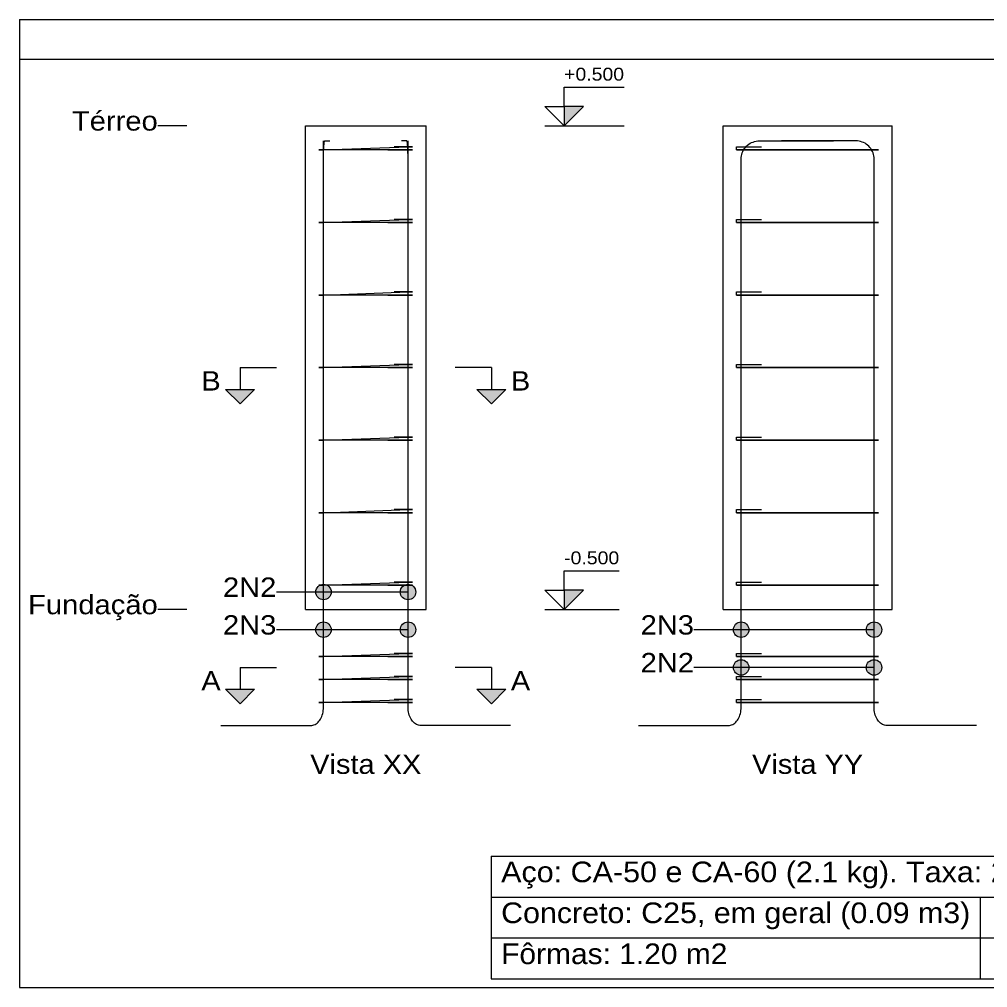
# Model space of a CAD drawing. Header units: inches. Extents: x -37 to 842, y -205 to 94.
# Drawn here: x 662.301 to 664.303, y 79.497 to 81.499 of the extents above; entities that cross this region are included whole.
import ezdxf
from ezdxf.enums import TextEntityAlignment as Align

# ---------------------------------------------------------------- set-up
doc = ezdxf.new("R2010")
doc.units = ezdxf.units.IN
doc.header["$MEASUREMENT"] = 0
for name, color, linetype, lineweight in [('ARM_LONGITUDINAL_Ø12_5', 202, 'Continuous', 9), ('ARM_TRANSVERSAL_Ø6_3', 202, 'Continuous', 9), ('CORTE_COTAS_DAS_PLANTAS', 151, 'Continuous', 9), ('CORTE_LINHAS_DA_TABELA_DE_DADOS_DOS_PILARES', 1, 'Continuous', 9), ('CORTE_LINHAS_DA_TABELA_DE_DETALHE', 7, 'Continuous', 9), ('CORTE_NOMES_DAS_PLANTAS', 106, 'Continuous', 9), ('CORTE_PILAR_DE_CONCRETO', 2, 'Continuous', 9), ('CORTE_PISOS', 8, 'Continuous', 9), ('CORTE_SEGMENTOS_DE_CORTE_DE_SECOES', 12, 'Continuous', 9), ('CORTE_TEXTO_DAS_ELEVACOES_DOS_PILARES', 133, 'Continuous', 9), ('CORTE_TEXTOS_DA_TABELA_DE_DADOS_DOS_PILARES', 1, 'Continuous', 9), ('PILCP_ARM_LONG_LINHAS_DAS_ETIQUETAS_DAS_POSICOES_DE_ARMADURA_LONGITUDINAL', 106, 'Continuous', 9), ('PILCP_ARM_LONG_REFERENCIA', 106, 'Continuous', 9)]:
    doc.layers.add(name, color=color, linetype=linetype, lineweight=lineweight)
doc.styles.add('CYPETXT', font='arial.ttf', dxfattribs={"height": 0.2})

msp = doc.modelspace()

# ---------------------------------------------------------------- hatches: boundary and pattern name
at = {"layer": 'CORTE_COTAS_DAS_PLANTAS'}
for points in [[(663.4274, 81.2788), (663.4674, 81.3188), (663.4274, 81.3188)], [(663.4274, 80.2788), (663.4674, 80.3188), (663.4274, 80.3188)]]:
    msp.add_hatch(color=256, dxfattribs=at).paths.add_polyline_path(points)
at = {"layer": 'CORTE_SEGMENTOS_DE_CORTE_DE_SECOES'}
for points in [[(662.7273, 80.7338), (662.7873, 80.7338), (662.7573, 80.7038)], [(662.7273, 80.7338), (662.7873, 80.7338), (662.7573, 80.7038)], [(663.2472, 80.7338), (663.3072, 80.7338), (663.2772, 80.7038)], [(663.2472, 80.7338), (663.3072, 80.7338), (663.2772, 80.7038)], [(662.7273, 80.1138), (662.7873, 80.1138), (662.7573, 80.0838)], [(662.7273, 80.1138), (662.7873, 80.1138), (662.7573, 80.0838)], [(663.2472, 80.1138), (663.3072, 80.1138), (663.2772, 80.0838)], [(663.2472, 80.1138), (663.3072, 80.1138), (663.2772, 80.0838)]]:
    msp.add_hatch(color=256, dxfattribs=at).paths.add_polyline_path(points)
at = {"layer": 'PILCP_ARM_LONG_LINHAS_DAS_ETIQUETAS_DAS_POSICOES_DE_ARMADURA_LONGITUDINAL'}
h = msp.add_hatch(color=256, dxfattribs=at)
edge = h.paths.add_edge_path()
edge.add_arc((662.9298, 80.3148), 0.016, 0, 360)
h = msp.add_hatch(color=256, dxfattribs=at)
edge = h.paths.add_edge_path()
edge.add_arc((663.1047, 80.3148), 0.016, 0, 360)
h = msp.add_hatch(color=256, dxfattribs=at)
edge = h.paths.add_edge_path()
edge.add_arc((662.9298, 80.2368), 0.016, 0, 360)
h = msp.add_hatch(color=256, dxfattribs=at)
edge = h.paths.add_edge_path()
edge.add_arc((663.1047, 80.2368), 0.016, 0, 360)
h = msp.add_hatch(color=256, dxfattribs=at)
edge = h.paths.add_edge_path()
edge.add_arc((663.7935, 80.2368), 0.016, 0, 360)
h = msp.add_hatch(color=256, dxfattribs=at)
edge = h.paths.add_edge_path()
edge.add_arc((664.0684, 80.2368), 0.016, 0, 360)
h = msp.add_hatch(color=256, dxfattribs=at)
edge = h.paths.add_edge_path()
edge.add_arc((663.7935, 80.1588), 0.016, 0, 360)
h = msp.add_hatch(color=256, dxfattribs=at)
edge = h.paths.add_edge_path()
edge.add_arc((664.0684, 80.1588), 0.016, 0, 360)

# ---------------------------------------------------------------- linework, layer by layer
at = {"layer": 'ARM_LONGITUDINAL_Ø12_5'}
for points in [[(662.7177, 80.0388), (662.9033, 80.0388), (662.9056, 80.039), (662.9079, 80.0394), (662.9101, 80.0401), (662.9124, 80.0411), (662.9145, 80.0423), (662.9165, 80.0438), (662.9185, 80.0456), (662.9203, 80.0476), (662.922, 80.0498), (662.9236, 80.0522), (662.925, 80.0548), (662.9262, 80.0576), (662.9273, 80.0605), (662.9282, 80.0635), (662.9289, 80.0666), (662.9294, 80.0698), (662.9297, 80.073), (662.9298, 80.0763), (662.9298, 81.21), (662.9298, 81.2133), (662.9298, 81.2165), (662.9298, 81.2197), (662.9298, 81.2228), (662.9298, 81.2259), (662.9298, 81.2288), (662.9298, 81.2315), (662.9298, 81.2341), (662.9298, 81.2365), (662.9298, 81.2387), (662.9298, 81.2407), (662.9298, 81.2425), (662.9298, 81.244), (662.9298, 81.2452), (662.9298, 81.2462), (662.9298, 81.2469), (662.9298, 81.2474), (662.9298, 81.2475)], [(662.7177, 80.0388), (662.9033, 80.0388), (662.9056, 80.039), (662.9079, 80.0394), (662.9101, 80.0401), (662.9124, 80.0411), (662.9145, 80.0423), (662.9165, 80.0438), (662.9185, 80.0456), (662.9203, 80.0476), (662.922, 80.0498), (662.9236, 80.0522), (662.925, 80.0548), (662.9262, 80.0576), (662.9273, 80.0605), (662.9282, 80.0635), (662.9289, 80.0666), (662.9294, 80.0698), (662.9297, 80.073), (662.9298, 80.0763), (662.9298, 81.21), (662.9298, 81.2133), (662.9298, 81.2165), (662.9299, 81.2197), (662.93, 81.2228), (662.93, 81.2259), (662.9301, 81.2288), (662.9303, 81.2315), (662.9304, 81.2341), (662.9306, 81.2365), (662.9307, 81.2387), (662.9309, 81.2407), (662.9311, 81.2425), (662.9313, 81.244), (662.9315, 81.2452), (662.9317, 81.2462), (662.932, 81.2469), (662.9322, 81.2474), (662.9324, 81.2475), (662.9431, 81.2475)], [(663.3168, 80.0388), (663.1312, 80.0388), (663.1289, 80.039), (663.1266, 80.0394), (663.1243, 80.0401), (663.1221, 80.0411), (663.12, 80.0423), (663.1179, 80.0438), (663.116, 80.0456), (663.1142, 80.0476), (663.1125, 80.0498), (663.1109, 80.0522), (663.1095, 80.0548), (663.1082, 80.0576), (663.1072, 80.0605), (663.1063, 80.0635), (663.1056, 80.0666), (663.1051, 80.0698), (663.1048, 80.073), (663.1047, 80.0763), (663.1047, 81.21), (663.1047, 81.2133), (663.1047, 81.2165), (663.1046, 81.2197), (663.1045, 81.2228), (663.1044, 81.2259), (663.1043, 81.2288), (663.1042, 81.2315), (663.1041, 81.2341), (663.1039, 81.2365), (663.1038, 81.2387), (663.1036, 81.2407), (663.1034, 81.2425), (663.1032, 81.244), (663.103, 81.2452), (663.1028, 81.2462), (663.1025, 81.2469), (663.1023, 81.2474), (663.1021, 81.2475), (663.0913, 81.2475)], [(663.3168, 80.0388), (663.1312, 80.0388), (663.1289, 80.039), (663.1266, 80.0394), (663.1243, 80.0401), (663.1221, 80.0411), (663.12, 80.0423), (663.1179, 80.0438), (663.116, 80.0456), (663.1142, 80.0476), (663.1125, 80.0498), (663.1109, 80.0522), (663.1095, 80.0548), (663.1082, 80.0576), (663.1072, 80.0605), (663.1063, 80.0635), (663.1056, 80.0666), (663.1051, 80.0698), (663.1048, 80.073), (663.1047, 80.0763), (663.1047, 81.21), (663.1047, 81.2133), (663.1047, 81.2165), (663.1047, 81.2197), (663.1047, 81.2228), (663.1047, 81.2259), (663.1047, 81.2288), (663.1047, 81.2315), (663.1047, 81.2341), (663.1047, 81.2365), (663.1047, 81.2387), (663.1047, 81.2407), (663.1047, 81.2425), (663.1047, 81.244), (663.1047, 81.2452), (663.1047, 81.2462), (663.1047, 81.2469), (663.1047, 81.2474), (663.1047, 81.2475)], [(663.5814, 80.0388), (663.767, 80.0388), (663.7693, 80.039), (663.7716, 80.0394), (663.7739, 80.0401), (663.7761, 80.0411), (663.7782, 80.0423), (663.7803, 80.0438), (663.7822, 80.0456), (663.7841, 80.0476), (663.7858, 80.0498), (663.7873, 80.0522), (663.7887, 80.0548), (663.79, 80.0576), (663.7911, 80.0605), (663.7919, 80.0635), (663.7926, 80.0666), (663.7931, 80.0698), (663.7934, 80.073), (663.7935, 80.0763), (663.7935, 81.21), (663.7937, 81.2133), (663.7941, 81.2165), (663.7948, 81.2197), (663.7958, 81.2228), (663.797, 81.2259), (663.7985, 81.2288), (663.8003, 81.2315), (663.8023, 81.2341), (663.8045, 81.2365), (663.8069, 81.2387), (663.8095, 81.2407), (663.8122, 81.2425), (663.8151, 81.244), (663.8182, 81.2452), (663.8213, 81.2462), (663.8244, 81.2469), (663.8277, 81.2474), (663.8309, 81.2475), (663.9843, 81.2475)], [(663.5814, 80.0388), (663.767, 80.0388), (663.7693, 80.039), (663.7716, 80.0394), (663.7739, 80.0401), (663.7761, 80.0411), (663.7782, 80.0423), (663.7803, 80.0438), (663.7822, 80.0456), (663.7841, 80.0476), (663.7858, 80.0498), (663.7873, 80.0522), (663.7887, 80.0548), (663.79, 80.0576), (663.7911, 80.0605), (663.7919, 80.0635), (663.7926, 80.0666), (663.7931, 80.0698), (663.7934, 80.073), (663.7935, 80.0763), (663.7935, 81.21), (663.7937, 81.2133), (663.7941, 81.2165), (663.7948, 81.2197), (663.7958, 81.2228), (663.797, 81.2259), (663.7985, 81.2288), (663.8003, 81.2315), (663.8023, 81.2341), (663.8045, 81.2365), (663.8069, 81.2387), (663.8095, 81.2407), (663.8122, 81.2425), (663.8151, 81.244), (663.8182, 81.2452), (663.8213, 81.2462), (663.8244, 81.2469), (663.8277, 81.2474), (663.8309, 81.2475), (663.9843, 81.2475)], [(664.2805, 80.0388), (664.0949, 80.0388), (664.0926, 80.039), (664.0903, 80.0394), (664.0881, 80.0401), (664.0859, 80.0411), (664.0837, 80.0423), (664.0817, 80.0438), (664.0797, 80.0456), (664.0779, 80.0476), (664.0762, 80.0498), (664.0746, 80.0522), (664.0732, 80.0548), (664.072, 80.0576), (664.0709, 80.0605), (664.07, 80.0635), (664.0693, 80.0666), (664.0688, 80.0698), (664.0685, 80.073), (664.0684, 80.0763), (664.0684, 81.21), (664.0683, 81.2133), (664.0679, 81.2165), (664.0671, 81.2197), (664.0662, 81.2228), (664.0649, 81.2259), (664.0634, 81.2288), (664.0616, 81.2315), (664.0597, 81.2341), (664.0574, 81.2365), (664.055, 81.2387), (664.0524, 81.2407), (664.0497, 81.2425), (664.0468, 81.244), (664.0438, 81.2452), (664.0406, 81.2462), (664.0374, 81.2469), (664.0342, 81.2474), (664.0309, 81.2475), (663.8772, 81.2475)], [(664.2805, 80.0388), (664.0949, 80.0388), (664.0926, 80.039), (664.0903, 80.0394), (664.0881, 80.0401), (664.0859, 80.0411), (664.0837, 80.0423), (664.0817, 80.0438), (664.0797, 80.0456), (664.0779, 80.0476), (664.0762, 80.0498), (664.0746, 80.0522), (664.0732, 80.0548), (664.072, 80.0576), (664.0709, 80.0605), (664.07, 80.0635), (664.0693, 80.0666), (664.0688, 80.0698), (664.0685, 80.073), (664.0684, 80.0763), (664.0684, 81.21), (664.0683, 81.2133), (664.0679, 81.2165), (664.0671, 81.2197), (664.0662, 81.2228), (664.0649, 81.2259), (664.0634, 81.2288), (664.0616, 81.2315), (664.0597, 81.2341), (664.0574, 81.2365), (664.055, 81.2387), (664.0524, 81.2407), (664.0497, 81.2425), (664.0468, 81.244), (664.0438, 81.2452), (664.0406, 81.2462), (664.0374, 81.2469), (664.0342, 81.2474), (664.0309, 81.2475), (663.8772, 81.2475)]]:
    msp.add_lwpolyline(points, dxfattribs=at)
at = {"layer": 'ARM_TRANSVERSAL_Ø6_3'}
for points in [[(663.0627, 81.2288), (663.098, 81.2288), (663.0995, 81.2288), (663.1011, 81.2288), (663.1029, 81.2288), (663.1047, 81.2288), (663.1065, 81.2288), (663.1083, 81.2288), (663.1099, 81.2288), (663.1113, 81.2288), (663.1125, 81.2288), (663.1134, 81.2288), (663.1139, 81.2288), (663.1141, 81.2288), (663.1134, 81.2288), (663.1113, 81.2288), (663.1083, 81.2288), (663.1047, 81.2288), (662.9298, 81.2288), (662.9262, 81.2288), (662.9232, 81.2288), (662.9211, 81.2288), (662.9204, 81.2288), (662.9211, 81.2288), (662.9232, 81.2288), (662.9262, 81.2288), (662.9298, 81.2288), (663.1047, 81.2351), (663.1065, 81.2351), (663.1083, 81.2351), (663.1099, 81.2351), (663.1113, 81.2351), (663.1125, 81.2351), (663.1134, 81.2351), (663.1139, 81.2351), (663.1141, 81.2351), (663.1139, 81.2351), (663.1134, 81.2351), (663.1125, 81.2351), (663.1113, 81.2351), (663.076, 81.2351)], [(663.8222, 81.2288), (663.7869, 81.2288), (663.7857, 81.2288), (663.7849, 81.2288), (663.7843, 81.2288), (663.7841, 81.2288), (663.7843, 81.2288), (663.7849, 81.2288), (663.7857, 81.2288), (663.7869, 81.2288), (663.7883, 81.2288), (663.7899, 81.2288), (663.7917, 81.2288), (663.7935, 81.2288), (664.0684, 81.2288), (664.072, 81.2288), (664.0751, 81.2288), (664.0771, 81.2288), (664.0778, 81.2288), (664.0771, 81.2288), (664.0751, 81.2288), (664.072, 81.2288), (664.0684, 81.2288), (663.7935, 81.2288), (663.7899, 81.2288), (663.7869, 81.2288), (663.7849, 81.2288), (663.7841, 81.2288), (663.7841, 81.2351), (663.7843, 81.2351), (663.7849, 81.2351), (663.7857, 81.2351), (663.7869, 81.2351), (663.7883, 81.2351), (663.7899, 81.2351), (663.7917, 81.2351), (663.7935, 81.2351), (663.7954, 81.2351), (663.7971, 81.2351), (663.7988, 81.2351), (663.8002, 81.2351), (663.8355, 81.2351)], [(663.0627, 81.0788), (663.098, 81.0788), (663.0995, 81.0788), (663.1011, 81.0788), (663.1029, 81.0788), (663.1047, 81.0788), (663.1065, 81.0788), (663.1083, 81.0788), (663.1099, 81.0788), (663.1113, 81.0788), (663.1125, 81.0788), (663.1134, 81.0788), (663.1139, 81.0788), (663.1141, 81.0788), (663.1134, 81.0788), (663.1113, 81.0788), (663.1083, 81.0788), (663.1047, 81.0788), (662.9298, 81.0788), (662.9262, 81.0788), (662.9232, 81.0788), (662.9211, 81.0788), (662.9204, 81.0788), (662.9211, 81.0788), (662.9232, 81.0788), (662.9262, 81.0788), (662.9298, 81.0788), (663.1047, 81.0851), (663.1065, 81.0851), (663.1083, 81.0851), (663.1099, 81.0851), (663.1113, 81.0851), (663.1125, 81.0851), (663.1134, 81.0851), (663.1139, 81.0851), (663.1141, 81.0851), (663.1139, 81.0851), (663.1134, 81.0851), (663.1125, 81.0851), (663.1113, 81.0851), (663.076, 81.0851)], [(663.8222, 81.0788), (663.7869, 81.0788), (663.7857, 81.0788), (663.7849, 81.0788), (663.7843, 81.0788), (663.7841, 81.0788), (663.7843, 81.0788), (663.7849, 81.0788), (663.7857, 81.0788), (663.7869, 81.0788), (663.7883, 81.0788), (663.7899, 81.0788), (663.7917, 81.0788), (663.7935, 81.0788), (664.0684, 81.0788), (664.072, 81.0788), (664.0751, 81.0788), (664.0771, 81.0788), (664.0778, 81.0788), (664.0771, 81.0788), (664.0751, 81.0788), (664.072, 81.0788), (664.0684, 81.0788), (663.7935, 81.0788), (663.7899, 81.0788), (663.7869, 81.0788), (663.7849, 81.0788), (663.7841, 81.0788), (663.7841, 81.0851), (663.7843, 81.0851), (663.7849, 81.0851), (663.7857, 81.0851), (663.7869, 81.0851), (663.7883, 81.0851), (663.7899, 81.0851), (663.7917, 81.0851), (663.7935, 81.0851), (663.7954, 81.0851), (663.7971, 81.0851), (663.7988, 81.0851), (663.8002, 81.0851), (663.8355, 81.0851)], [(663.0627, 80.9288), (663.098, 80.9288), (663.0995, 80.9288), (663.1011, 80.9288), (663.1029, 80.9288), (663.1047, 80.9288), (663.1065, 80.9288), (663.1083, 80.9288), (663.1099, 80.9288), (663.1113, 80.9288), (663.1125, 80.9288), (663.1134, 80.9288), (663.1139, 80.9288), (663.1141, 80.9288), (663.1134, 80.9288), (663.1113, 80.9288), (663.1083, 80.9288), (663.1047, 80.9288), (662.9298, 80.9288), (662.9262, 80.9288), (662.9232, 80.9288), (662.9211, 80.9288), (662.9204, 80.9288), (662.9211, 80.9288), (662.9232, 80.9288), (662.9262, 80.9288), (662.9298, 80.9288), (663.1047, 80.9351), (663.1065, 80.9351), (663.1083, 80.9351), (663.1099, 80.9351), (663.1113, 80.9351), (663.1125, 80.9351), (663.1134, 80.9351), (663.1139, 80.9351), (663.1141, 80.9351), (663.1139, 80.9351), (663.1134, 80.9351), (663.1125, 80.9351), (663.1113, 80.9351), (663.076, 80.9351)], [(663.8222, 80.9288), (663.7869, 80.9288), (663.7857, 80.9288), (663.7849, 80.9288), (663.7843, 80.9288), (663.7841, 80.9288), (663.7843, 80.9288), (663.7849, 80.9288), (663.7857, 80.9288), (663.7869, 80.9288), (663.7883, 80.9288), (663.7899, 80.9288), (663.7917, 80.9288), (663.7935, 80.9288), (664.0684, 80.9288), (664.072, 80.9288), (664.0751, 80.9288), (664.0771, 80.9288), (664.0778, 80.9288), (664.0771, 80.9288), (664.0751, 80.9288), (664.072, 80.9288), (664.0684, 80.9288), (663.7935, 80.9288), (663.7899, 80.9288), (663.7869, 80.9288), (663.7849, 80.9288), (663.7841, 80.9288), (663.7841, 80.9351), (663.7843, 80.9351), (663.7849, 80.9351), (663.7857, 80.9351), (663.7869, 80.9351), (663.7883, 80.9351), (663.7899, 80.9351), (663.7917, 80.9351), (663.7935, 80.9351), (663.7954, 80.9351), (663.7971, 80.9351), (663.7988, 80.9351), (663.8002, 80.9351), (663.8355, 80.9351)], [(663.0627, 80.7788), (663.098, 80.7788), (663.0995, 80.7788), (663.1011, 80.7788), (663.1029, 80.7788), (663.1047, 80.7788), (663.1065, 80.7788), (663.1083, 80.7788), (663.1099, 80.7788), (663.1113, 80.7788), (663.1125, 80.7788), (663.1134, 80.7788), (663.1139, 80.7788), (663.1141, 80.7788), (663.1134, 80.7788), (663.1113, 80.7788), (663.1083, 80.7788), (663.1047, 80.7788), (662.9298, 80.7788), (662.9262, 80.7788), (662.9232, 80.7788), (662.9211, 80.7788), (662.9204, 80.7788), (662.9211, 80.7788), (662.9232, 80.7788), (662.9262, 80.7788), (662.9298, 80.7788), (663.1047, 80.7851), (663.1065, 80.7851), (663.1083, 80.7851), (663.1099, 80.7851), (663.1113, 80.7851), (663.1125, 80.7851), (663.1134, 80.7851), (663.1139, 80.7851), (663.1141, 80.7851), (663.1139, 80.7851), (663.1134, 80.7851), (663.1125, 80.7851), (663.1113, 80.7851), (663.076, 80.7851)], [(663.8222, 80.7788), (663.7869, 80.7788), (663.7857, 80.7788), (663.7849, 80.7788), (663.7843, 80.7788), (663.7841, 80.7788), (663.7843, 80.7788), (663.7849, 80.7788), (663.7857, 80.7788), (663.7869, 80.7788), (663.7883, 80.7788), (663.7899, 80.7788), (663.7917, 80.7788), (663.7935, 80.7788), (664.0684, 80.7788), (664.072, 80.7788), (664.0751, 80.7788), (664.0771, 80.7788), (664.0778, 80.7788), (664.0771, 80.7788), (664.0751, 80.7788), (664.072, 80.7788), (664.0684, 80.7788), (663.7935, 80.7788), (663.7899, 80.7788), (663.7869, 80.7788), (663.7849, 80.7788), (663.7841, 80.7788), (663.7841, 80.7851), (663.7843, 80.7851), (663.7849, 80.7851), (663.7857, 80.7851), (663.7869, 80.7851), (663.7883, 80.7851), (663.7899, 80.7851), (663.7917, 80.7851), (663.7935, 80.7851), (663.7954, 80.7851), (663.7971, 80.7851), (663.7988, 80.7851), (663.8002, 80.7851), (663.8355, 80.7851)], [(663.0627, 80.6288), (663.098, 80.6288), (663.0995, 80.6288), (663.1011, 80.6288), (663.1029, 80.6288), (663.1047, 80.6288), (663.1065, 80.6288), (663.1083, 80.6288), (663.1099, 80.6288), (663.1113, 80.6288), (663.1125, 80.6288), (663.1134, 80.6288), (663.1139, 80.6288), (663.1141, 80.6288), (663.1134, 80.6288), (663.1113, 80.6288), (663.1083, 80.6288), (663.1047, 80.6288), (662.9298, 80.6288), (662.9262, 80.6288), (662.9232, 80.6288), (662.9211, 80.6288), (662.9204, 80.6288), (662.9211, 80.6288), (662.9232, 80.6288), (662.9262, 80.6288), (662.9298, 80.6288), (663.1047, 80.6351), (663.1065, 80.6351), (663.1083, 80.6351), (663.1099, 80.6351), (663.1113, 80.6351), (663.1125, 80.6351), (663.1134, 80.6351), (663.1139, 80.6351), (663.1141, 80.6351), (663.1139, 80.6351), (663.1134, 80.6351), (663.1125, 80.6351), (663.1113, 80.6351), (663.076, 80.6351)], [(663.8222, 80.6288), (663.7869, 80.6288), (663.7857, 80.6288), (663.7849, 80.6288), (663.7843, 80.6288), (663.7841, 80.6288), (663.7843, 80.6288), (663.7849, 80.6288), (663.7857, 80.6288), (663.7869, 80.6288), (663.7883, 80.6288), (663.7899, 80.6288), (663.7917, 80.6288), (663.7935, 80.6288), (664.0684, 80.6288), (664.072, 80.6288), (664.0751, 80.6288), (664.0771, 80.6288), (664.0778, 80.6288), (664.0771, 80.6288), (664.0751, 80.6288), (664.072, 80.6288), (664.0684, 80.6288), (663.7935, 80.6288), (663.7899, 80.6288), (663.7869, 80.6288), (663.7849, 80.6288), (663.7841, 80.6288), (663.7841, 80.6351), (663.7843, 80.6351), (663.7849, 80.6351), (663.7857, 80.6351), (663.7869, 80.6351), (663.7883, 80.6351), (663.7899, 80.6351), (663.7917, 80.6351), (663.7935, 80.6351), (663.7954, 80.6351), (663.7971, 80.6351), (663.7988, 80.6351), (663.8002, 80.6351), (663.8355, 80.6351)], [(663.0627, 80.4788), (663.098, 80.4788), (663.0995, 80.4788), (663.1011, 80.4788), (663.1029, 80.4788), (663.1047, 80.4788), (663.1065, 80.4788), (663.1083, 80.4788), (663.1099, 80.4788), (663.1113, 80.4788), (663.1125, 80.4788), (663.1134, 80.4788), (663.1139, 80.4788), (663.1141, 80.4788), (663.1134, 80.4788), (663.1113, 80.4788), (663.1083, 80.4788), (663.1047, 80.4788), (662.9298, 80.4788), (662.9262, 80.4788), (662.9232, 80.4788), (662.9211, 80.4788), (662.9204, 80.4788), (662.9211, 80.4788), (662.9232, 80.4788), (662.9262, 80.4788), (662.9298, 80.4788), (663.1047, 80.4851), (663.1065, 80.4851), (663.1083, 80.4851), (663.1099, 80.4851), (663.1113, 80.4851), (663.1125, 80.4851), (663.1134, 80.4851), (663.1139, 80.4851), (663.1141, 80.4851), (663.1139, 80.4851), (663.1134, 80.4851), (663.1125, 80.4851), (663.1113, 80.4851), (663.076, 80.4851)], [(663.8222, 80.4788), (663.7869, 80.4788), (663.7857, 80.4788), (663.7849, 80.4788), (663.7843, 80.4788), (663.7841, 80.4788), (663.7843, 80.4788), (663.7849, 80.4788), (663.7857, 80.4788), (663.7869, 80.4788), (663.7883, 80.4788), (663.7899, 80.4788), (663.7917, 80.4788), (663.7935, 80.4788), (664.0684, 80.4788), (664.072, 80.4788), (664.0751, 80.4788), (664.0771, 80.4788), (664.0778, 80.4788), (664.0771, 80.4788), (664.0751, 80.4788), (664.072, 80.4788), (664.0684, 80.4788), (663.7935, 80.4788), (663.7899, 80.4788), (663.7869, 80.4788), (663.7849, 80.4788), (663.7841, 80.4788), (663.7841, 80.4851), (663.7843, 80.4851), (663.7849, 80.4851), (663.7857, 80.4851), (663.7869, 80.4851), (663.7883, 80.4851), (663.7899, 80.4851), (663.7917, 80.4851), (663.7935, 80.4851), (663.7954, 80.4851), (663.7971, 80.4851), (663.7988, 80.4851), (663.8002, 80.4851), (663.8355, 80.4851)], [(663.0627, 80.3288), (663.098, 80.3288), (663.0995, 80.3288), (663.1011, 80.3288), (663.1029, 80.3288), (663.1047, 80.3288), (663.1065, 80.3288), (663.1083, 80.3288), (663.1099, 80.3288), (663.1113, 80.3288), (663.1125, 80.3288), (663.1134, 80.3288), (663.1139, 80.3288), (663.1141, 80.3288), (663.1134, 80.3288), (663.1113, 80.3288), (663.1083, 80.3288), (663.1047, 80.3288), (662.9298, 80.3288), (662.9262, 80.3288), (662.9232, 80.3288), (662.9211, 80.3288), (662.9204, 80.3288), (662.9211, 80.3288), (662.9232, 80.3288), (662.9262, 80.3288), (662.9298, 80.3288), (663.1047, 80.3351), (663.1065, 80.3351), (663.1083, 80.3351), (663.1099, 80.3351), (663.1113, 80.3351), (663.1125, 80.3351), (663.1134, 80.3351), (663.1139, 80.3351), (663.1141, 80.3351), (663.1139, 80.3351), (663.1134, 80.3351), (663.1125, 80.3351), (663.1113, 80.3351), (663.076, 80.3351)], [(663.8222, 80.3288), (663.7869, 80.3288), (663.7857, 80.3288), (663.7849, 80.3288), (663.7843, 80.3288), (663.7841, 80.3288), (663.7843, 80.3288), (663.7849, 80.3288), (663.7857, 80.3288), (663.7869, 80.3288), (663.7883, 80.3288), (663.7899, 80.3288), (663.7917, 80.3288), (663.7935, 80.3288), (664.0684, 80.3288), (664.072, 80.3288), (664.0751, 80.3288), (664.0771, 80.3288), (664.0778, 80.3288), (664.0771, 80.3288), (664.0751, 80.3288), (664.072, 80.3288), (664.0684, 80.3288), (663.7935, 80.3288), (663.7899, 80.3288), (663.7869, 80.3288), (663.7849, 80.3288), (663.7841, 80.3288), (663.7841, 80.3351), (663.7843, 80.3351), (663.7849, 80.3351), (663.7857, 80.3351), (663.7869, 80.3351), (663.7883, 80.3351), (663.7899, 80.3351), (663.7917, 80.3351), (663.7935, 80.3351), (663.7954, 80.3351), (663.7971, 80.3351), (663.7988, 80.3351), (663.8002, 80.3351), (663.8355, 80.3351)], [(663.0627, 80.1813), (663.098, 80.1813), (663.0995, 80.1813), (663.1011, 80.1813), (663.1029, 80.1813), (663.1047, 80.1813), (663.1065, 80.1813), (663.1083, 80.1813), (663.1099, 80.1813), (663.1113, 80.1813), (663.1125, 80.1813), (663.1134, 80.1813), (663.1139, 80.1813), (663.1141, 80.1813), (663.1134, 80.1813), (663.1113, 80.1813), (663.1083, 80.1813), (663.1047, 80.1813), (662.9298, 80.1813), (662.9262, 80.1813), (662.9232, 80.1813), (662.9211, 80.1813), (662.9204, 80.1813), (662.9211, 80.1813), (662.9232, 80.1813), (662.9262, 80.1813), (662.9298, 80.1813), (663.1047, 80.1876), (663.1065, 80.1876), (663.1083, 80.1876), (663.1099, 80.1876), (663.1113, 80.1876), (663.1125, 80.1876), (663.1134, 80.1876), (663.1139, 80.1876), (663.1141, 80.1876), (663.1139, 80.1876), (663.1134, 80.1876), (663.1125, 80.1876), (663.1113, 80.1876), (663.076, 80.1876)], [(663.8222, 80.1813), (663.7869, 80.1813), (663.7857, 80.1813), (663.7849, 80.1813), (663.7843, 80.1813), (663.7841, 80.1813), (663.7843, 80.1813), (663.7849, 80.1813), (663.7857, 80.1813), (663.7869, 80.1813), (663.7883, 80.1813), (663.7899, 80.1813), (663.7917, 80.1813), (663.7935, 80.1813), (664.0684, 80.1813), (664.072, 80.1813), (664.0751, 80.1813), (664.0771, 80.1813), (664.0778, 80.1813), (664.0771, 80.1813), (664.0751, 80.1813), (664.072, 80.1813), (664.0684, 80.1813), (663.7935, 80.1813), (663.7899, 80.1813), (663.7869, 80.1813), (663.7849, 80.1813), (663.7841, 80.1813), (663.7841, 80.1876), (663.7843, 80.1876), (663.7849, 80.1876), (663.7857, 80.1876), (663.7869, 80.1876), (663.7883, 80.1876), (663.7899, 80.1876), (663.7917, 80.1876), (663.7935, 80.1876), (663.7954, 80.1876), (663.7971, 80.1876), (663.7988, 80.1876), (663.8002, 80.1876), (663.8355, 80.1876)], [(663.0627, 80.1338), (663.098, 80.1338), (663.0995, 80.1338), (663.1011, 80.1338), (663.1029, 80.1338), (663.1047, 80.1338), (663.1065, 80.1338), (663.1083, 80.1338), (663.1099, 80.1338), (663.1113, 80.1338), (663.1125, 80.1338), (663.1134, 80.1338), (663.1139, 80.1338), (663.1141, 80.1338), (663.1134, 80.1338), (663.1113, 80.1338), (663.1083, 80.1338), (663.1047, 80.1338), (662.9298, 80.1338), (662.9262, 80.1338), (662.9232, 80.1338), (662.9211, 80.1338), (662.9204, 80.1338), (662.9211, 80.1338), (662.9232, 80.1338), (662.9262, 80.1338), (662.9298, 80.1338), (663.1047, 80.1401), (663.1065, 80.1401), (663.1083, 80.1401), (663.1099, 80.1401), (663.1113, 80.1401), (663.1125, 80.1401), (663.1134, 80.1401), (663.1139, 80.1401), (663.1141, 80.1401), (663.1139, 80.1401), (663.1134, 80.1401), (663.1125, 80.1401), (663.1113, 80.1401), (663.076, 80.1401)], [(663.8222, 80.1338), (663.7869, 80.1338), (663.7857, 80.1338), (663.7849, 80.1338), (663.7843, 80.1338), (663.7841, 80.1338), (663.7843, 80.1338), (663.7849, 80.1338), (663.7857, 80.1338), (663.7869, 80.1338), (663.7883, 80.1338), (663.7899, 80.1338), (663.7917, 80.1338), (663.7935, 80.1338), (664.0684, 80.1338), (664.072, 80.1338), (664.0751, 80.1338), (664.0771, 80.1338), (664.0778, 80.1338), (664.0771, 80.1338), (664.0751, 80.1338), (664.072, 80.1338), (664.0684, 80.1338), (663.7935, 80.1338), (663.7899, 80.1338), (663.7869, 80.1338), (663.7849, 80.1338), (663.7841, 80.1338), (663.7841, 80.1401), (663.7843, 80.1401), (663.7849, 80.1401), (663.7857, 80.1401), (663.7869, 80.1401), (663.7883, 80.1401), (663.7899, 80.1401), (663.7917, 80.1401), (663.7935, 80.1401), (663.7954, 80.1401), (663.7971, 80.1401), (663.7988, 80.1401), (663.8002, 80.1401), (663.8355, 80.1401)], [(663.0627, 80.0863), (663.098, 80.0863), (663.0995, 80.0863), (663.1011, 80.0863), (663.1029, 80.0863), (663.1047, 80.0863), (663.1065, 80.0863), (663.1083, 80.0863), (663.1099, 80.0863), (663.1113, 80.0863), (663.1125, 80.0863), (663.1134, 80.0863), (663.1139, 80.0863), (663.1141, 80.0863), (663.1134, 80.0863), (663.1113, 80.0863), (663.1083, 80.0863), (663.1047, 80.0863), (662.9298, 80.0863), (662.9262, 80.0863), (662.9232, 80.0863), (662.9211, 80.0863), (662.9204, 80.0863), (662.9211, 80.0863), (662.9232, 80.0863), (662.9262, 80.0863), (662.9298, 80.0863), (663.1047, 80.0926), (663.1065, 80.0926), (663.1083, 80.0926), (663.1099, 80.0926), (663.1113, 80.0926), (663.1125, 80.0926), (663.1134, 80.0926), (663.1139, 80.0926), (663.1141, 80.0926), (663.1139, 80.0926), (663.1134, 80.0926), (663.1125, 80.0926), (663.1113, 80.0926), (663.076, 80.0926)], [(663.8222, 80.0863), (663.7869, 80.0863), (663.7857, 80.0863), (663.7849, 80.0863), (663.7843, 80.0863), (663.7841, 80.0863), (663.7843, 80.0863), (663.7849, 80.0863), (663.7857, 80.0863), (663.7869, 80.0863), (663.7883, 80.0863), (663.7899, 80.0863), (663.7917, 80.0863), (663.7935, 80.0863), (664.0684, 80.0863), (664.072, 80.0863), (664.0751, 80.0863), (664.0771, 80.0863), (664.0778, 80.0863), (664.0771, 80.0863), (664.0751, 80.0863), (664.072, 80.0863), (664.0684, 80.0863), (663.7935, 80.0863), (663.7899, 80.0863), (663.7869, 80.0863), (663.7849, 80.0863), (663.7841, 80.0863), (663.7841, 80.0926), (663.7843, 80.0926), (663.7849, 80.0926), (663.7857, 80.0926), (663.7869, 80.0926), (663.7883, 80.0926), (663.7899, 80.0926), (663.7917, 80.0926), (663.7935, 80.0926), (663.7954, 80.0926), (663.7971, 80.0926), (663.7988, 80.0926), (663.8002, 80.0926), (663.8355, 80.0926)]]:
    msp.add_lwpolyline(points, dxfattribs=at)
at = {"layer": 'CORTE_COTAS_DAS_PLANTAS'}
for p, q in [((663.3874, 81.2788), (663.5514, 81.2788)), ((663.3874, 80.2788), (663.5414, 80.2788))]:
    msp.add_line(p, q, dxfattribs=at)
for points in [[(663.4274, 81.3188), (663.4274, 81.3588), (663.5514, 81.3588)], [(663.4274, 80.3188), (663.4274, 80.3588), (663.5414, 80.3588)]]:
    msp.add_lwpolyline(points, dxfattribs=at)
for points in [[(663.4274, 81.2788), (663.3874, 81.3188), (663.4274, 81.3188), (663.4274, 81.2788)], [(663.4274, 81.2788), (663.4674, 81.3188), (663.4274, 81.3188)], [(663.4274, 80.2788), (663.3874, 80.3188), (663.4274, 80.3188), (663.4274, 80.2788)], [(663.4274, 80.2788), (663.4674, 80.3188), (663.4274, 80.3188)]]:
    msp.add_lwpolyline(points, close=True, dxfattribs=at)
at = {"layer": 'CORTE_LINHAS_DA_TABELA_DE_DADOS_DOS_PILARES'}
for p, q in [((663.2768, 79.7688), (665.8895, 79.7688)), ((663.2768, 79.7688), (663.2768, 79.5148)), ((663.2768, 79.6842), (665.8895, 79.6842)), ((664.2877, 79.6842), (664.2877, 79.5148)), ((663.2768, 79.5995), (665.445, 79.5995)), ((663.2768, 79.5148), (665.8895, 79.5148))]:
    msp.add_line(p, q, dxfattribs=at)
at = {"layer": 'CORTE_LINHAS_DA_TABELA_DE_DETALHE'}
for p, q in [((662.3009, 81.4987), (666.8647, 81.4987)), ((662.3009, 81.4987), (662.3009, 79.4968)), ((662.3009, 81.4167), (666.8647, 81.4167)), ((662.3009, 79.4968), (666.8647, 79.4968))]:
    msp.add_line(p, q, dxfattribs=at)
at = {"layer": 'CORTE_NOMES_DAS_PLANTAS'}
for p, q in [((662.6471, 81.2788), (662.5871, 81.2788)), ((662.6471, 80.2788), (662.5871, 80.2788))]:
    msp.add_line(p, q, dxfattribs=at)
at = {"layer": 'CORTE_PILAR_DE_CONCRETO'}
for p, q in [((662.8923, 80.2788), (662.8923, 81.2788)), ((662.8923, 81.2788), (663.1422, 81.2788)), ((663.1422, 80.2788), (663.1422, 81.2788)), ((663.756, 80.2788), (663.756, 81.2788)), ((663.756, 81.2788), (664.106, 81.2788)), ((664.106, 80.2788), (664.106, 81.2788)), ((662.8923, 80.2788), (663.1422, 80.2788)), ((663.756, 80.2788), (664.106, 80.2788))]:
    msp.add_line(p, q, dxfattribs=at)
at = {"layer": 'CORTE_PISOS', "color": 254, "true_color": 0xdad7d3}
for points in [[(662.8923, 81.2788), (663.1422, 81.2788)], [(663.756, 81.2788), (664.106, 81.2788)]]:
    msp.add_lwpolyline(points, dxfattribs=at)
at = {"layer": 'CORTE_SEGMENTOS_DE_CORTE_DE_SECOES'}
for p, q in [((662.7573, 80.7788), (662.8323, 80.7788)), ((662.7573, 80.7788), (662.7573, 80.7338)), ((662.7573, 80.7788), (662.8323, 80.7788)), ((662.7573, 80.7788), (662.7573, 80.7338)), ((663.2772, 80.7788), (663.2022, 80.7788)), ((663.2772, 80.7788), (663.2022, 80.7788)), ((663.2772, 80.7788), (663.2772, 80.7338)), ((663.2772, 80.7788), (663.2772, 80.7338)), ((662.7573, 80.1588), (662.8323, 80.1588)), ((662.7573, 80.1588), (662.7573, 80.1138)), ((662.7573, 80.1588), (662.8323, 80.1588)), ((662.7573, 80.1588), (662.7573, 80.1138)), ((663.2772, 80.1588), (663.2022, 80.1588)), ((663.2772, 80.1588), (663.2022, 80.1588)), ((663.2772, 80.1588), (663.2772, 80.1138)), ((663.2772, 80.1588), (663.2772, 80.1138))]:
    msp.add_line(p, q, dxfattribs=at)
for points in [[(662.7273, 80.7338), (662.7873, 80.7338), (662.7573, 80.7038)], [(662.7273, 80.7338), (662.7873, 80.7338), (662.7573, 80.7038)], [(663.2472, 80.7338), (663.3072, 80.7338), (663.2772, 80.7038)], [(663.2472, 80.7338), (663.3072, 80.7338), (663.2772, 80.7038)], [(662.7273, 80.1138), (662.7873, 80.1138), (662.7573, 80.0838)], [(662.7273, 80.1138), (662.7873, 80.1138), (662.7573, 80.0838)], [(663.2472, 80.1138), (663.3072, 80.1138), (663.2772, 80.0838)], [(663.2472, 80.1138), (663.3072, 80.1138), (663.2772, 80.0838)]]:
    msp.add_lwpolyline(points, close=True, dxfattribs=at)
at = {"layer": 'PILCP_ARM_LONG_LINHAS_DAS_ETIQUETAS_DAS_POSICOES_DE_ARMADURA_LONGITUDINAL'}
for points in [[(663.1047, 80.3148), (662.8323, 80.3148)], [(663.1047, 80.2368), (662.8323, 80.2368)], [(664.0684, 80.2368), (663.696, 80.2368)], [(663.7935, 80.1588), (663.696, 80.1588)], [(664.0684, 80.1588), (663.696, 80.1588)]]:
    msp.add_lwpolyline(points, dxfattribs=at)
for centre in [(662.9298, 80.3148), (663.1047, 80.3148), (662.9298, 80.2368), (663.1047, 80.2368), (663.7935, 80.2368), (664.0684, 80.2368), (663.7935, 80.1588), (664.0684, 80.1588)]:
    msp.add_circle(centre, 0.016, dxfattribs=at)

# ---------------------------------------------------------------- texts
at = {"layer": 'CORTE_COTAS_DAS_PLANTAS', "style": 'CYPETXT'}
for s, width, p, p2 in [('+0.500', 1.078453, (663.4274, 81.3721), (663.5514, 81.3721)), ('-0.500', 1.079241, (663.4274, 80.3721), (663.5414, 80.3721))]:
    msp.add_text(s, height=0.02667, dxfattribs=dict(at, width=width)).set_placement(p, p2, align=Align.FIT)
at = {"layer": 'CORTE_NOMES_DAS_PLANTAS', "style": 'CYPETXT'}
for s, width, p, p2 in [('Térreo', 1.079085, (662.4095, 81.2688), (662.5871, 81.2688)), ('Fundação', 1.079101, (662.3189, 80.2688), (662.5871, 80.2688))]:
    msp.add_text(s, height=0.04, dxfattribs=dict(at, width=width)).set_placement(p, p2, align=Align.FIT)
at = {"layer": 'CORTE_SEGMENTOS_DE_CORTE_DE_SECOES', "style": 'CYPETXT'}
for s, width, p, p2 in [('B', 1.078572, (662.6771, 80.7313), (662.7173, 80.7313)), ('B', 1.078572, (662.6771, 80.7313), (662.7173, 80.7313)), ('B', 1.078572, (663.3172, 80.7313), (663.3574, 80.7313)), ('B', 1.078572, (663.3172, 80.7313), (663.3574, 80.7313)), ('A', 1.076209, (662.6771, 80.1113), (662.7173, 80.1113)), ('A', 1.076209, (662.6771, 80.1113), (662.7173, 80.1113)), ('A', 1.076209, (663.3172, 80.1113), (663.3574, 80.1113)), ('A', 1.076209, (663.3172, 80.1113), (663.3574, 80.1113))]:
    msp.add_text(s, height=0.04, dxfattribs=dict(at, width=width)).set_placement(p, p2, align=Align.FIT)
at = {"layer": 'CORTE_TEXTO_DAS_ELEVACOES_DOS_PILARES', "style": 'CYPETXT', "width": 1.072341}
for s, p, p2 in [('Vista XX', (662.9024, 79.9388), (663.1321, 79.9388)), ('Vista YY', (663.8161, 79.9388), (664.0459, 79.9388))]:
    msp.add_text(s, height=0.04, dxfattribs=at).set_placement(p, p2, align=Align.FIT)
at = {"layer": 'CORTE_TEXTOS_DA_TABELA_DE_DADOS_DOS_PILARES', "style": 'CYPETXT'}
for s, width, p, p2 in [('Aço: CA-50 e CA-60 (2.1 kg). Taxa: 21.36 kg/m3', 1.057664, (663.2972, 79.7148), (664.6566, 79.7148)), ('Concreto: C25, em geral (0.09 m3)', 1.05354, (663.2972, 79.6302), (664.2674, 79.6302)), ('Fôrmas: 1.20 m2', 1.038828, (663.2972, 79.5455), (663.7651, 79.5455))]:
    msp.add_text(s, height=0.042665, dxfattribs=dict(at, width=width)).set_placement(p, p2, align=Align.FIT)
at = {"layer": 'PILCP_ARM_LONG_REFERENCIA', "style": 'CYPETXT', "width": 1.076966}
for s, p, p2 in [('2N2', (662.7219, 80.3048), (662.8323, 80.3048)), ('2N3', (662.7219, 80.2268), (662.8323, 80.2268)), ('2N3', (663.5856, 80.2268), (663.696, 80.2268)), ('2N2', (663.5856, 80.1488), (663.696, 80.1488))]:
    msp.add_text(s, height=0.04, dxfattribs=at).set_placement(p, p2, align=Align.FIT)

doc.saveas('drawing.dxf')
